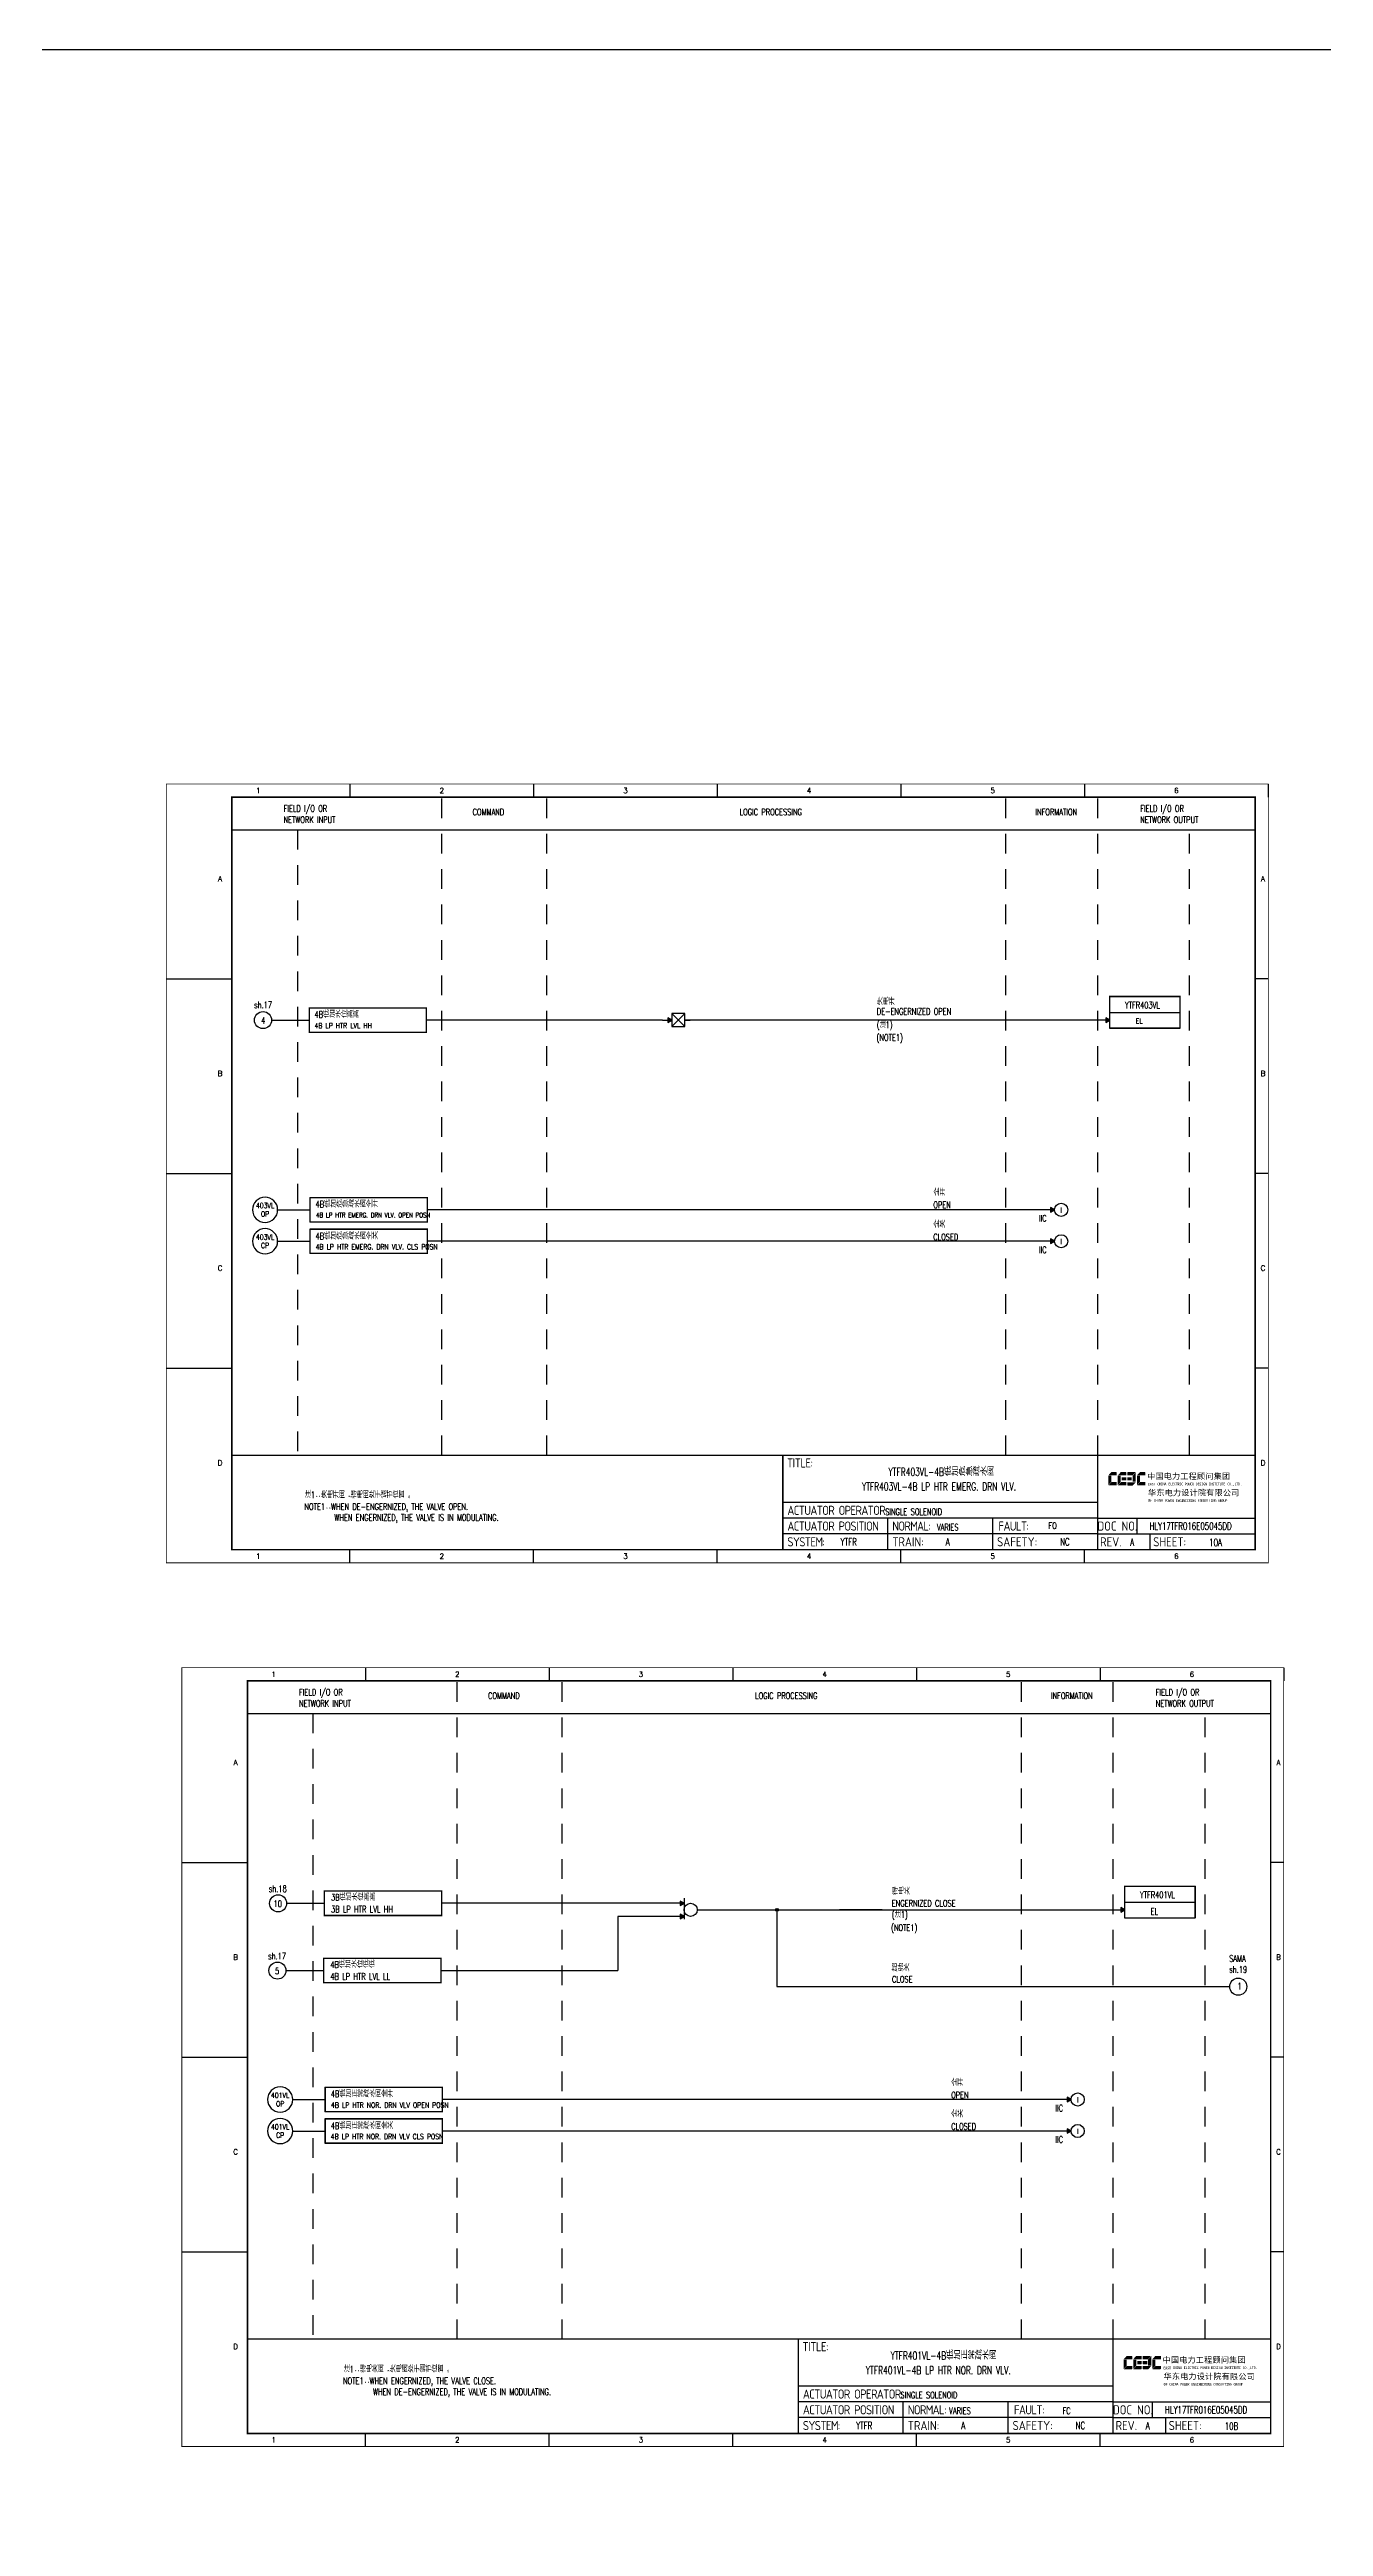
# Model space of a CAD drawing. Header units: millimetres. Extents: x 5560 to 16471, y 4607 to 8234.
# Drawn here: x 9236 to 9722, y 7124 to 8068 of the extents above; entities that cross this region are included whole.
import ezdxf
from ezdxf.enums import TextEntityAlignment as Align

# ---------------------------------------------------------------- set-up
doc = ezdxf.new("R2010")
doc.units = ezdxf.units.MM
doc.linetypes.add('DASHED', pattern=[0.75, 0.5, -0.25])
doc.linetypes.add('JIS_02_0.7', pattern=[1.35, 0.75, -0.6])
for name, color, linetype in [('BORDER', 1, 'Continuous'), ('INSTRUMENT', 4, 'Continuous'), ('MLINE', 6, 'Continuous'), ('TITLE', 1, 'Continuous'), ('TK', 7, 'Continuous'), ('图框_外框线', 7, 'Continuous'), ('图框_标题栏文字', 6, 'Continuous')]:
    doc.layers.add(name, color=color, linetype=linetype)
doc.styles.add('ecepdi', font='simhei.ttf', dxfattribs={"width": 0.9})
doc.styles.get("Standard").update_dxf_attribs({"font": 'romans.shx', "width": 0.7, "bigfont": '@0hztxta.shx'})
doc.styles.add('工程字', font='gbenor.shx', dxfattribs={"bigfont": 'gbcbig.shx'})

# ---------------------------------------------------------------- blocks, each defined once
blk = doc.blocks.new('INS00')
at = {"layer": 'INSTRUMENT', "color": 0}
blk.add_lwpolyline([(6, 0, 1), (-6, 0, 1)], format="xyb", close=True, dxfattribs=at)
at = {"layer": 'INSTRUMENT', "flags": 1}
for tag, p in [('INSNAM', (0, 9)), ('INSDGN', (0, -9)), ('INSSUP', (0, -15)), ('INSMAN', (0, -18)), ('INSREM', (0, -21)), ('INSTYP', (0, -12))]:
    blk.add_attdef(tag, text='', height=3, dxfattribs=at).set_placement(p, align=Align.TOP_CENTER)
at = {"layer": 'INSTRUMENT', "width": 0.7}
for tag, p in [('INSIDE', (0, 2)), ('INSSYS', (0, -2))]:
    blk.add_attdef(tag, text='', height=2.5, dxfattribs=at).set_placement(p, align=Align.MIDDLE)
for tag, p in [('INSHH', (6, 3.5)), ('INSL', (6, -3)), ('INSLL', (6, -6))]:
    blk.add_attdef(tag, p, '', height=2.5, dxfattribs=at)
at = {"layer": 'INSTRUMENT', "linetype": 'DASHED', "width": 0.7}
blk.add_attdef('INSH', (6, 0.5), '', height=2.5, dxfattribs=at)
blk = doc.blocks.new('A$C4FAD76B6')
at = {"layer": 'BORDER'}
blk.add_hatch(color=256, dxfattribs=at).paths.add_polyline_path([(0, 2.5), (-1.5, 3.37), (-1.5, 1.63)])
for p, q in [((-3.59, 2.5), (0, 2.5)), ((0, 5), (5, 0)), ((5, 5), (0, 0)), ((5, 2.5), (7, 2.5))]:
    blk.add_line(p, q, dxfattribs=at)
for points in [[(0, 2.5), (-1.5, 3.37), (-1.5, 1.63)], [(5, 5), (0, 5), (0, 0), (5, 0)]]:
    blk.add_lwpolyline(points, close=True, dxfattribs=at)
blk = doc.blocks.new('huo')
at = {"layer": 'BORDER'}
for points in [[(-72.15, 909.27), (-73.65, 910.13), (-73.65, 908.4)], [(-72.15, 904.27), (-73.65, 905.13), (-73.65, 903.4)]]:
    blk.add_hatch(color=256, dxfattribs=at).paths.add_polyline_path(points)
for p, q in [((-72.15, 909.27), (-75.75, 909.27)), ((-72.15, 911.28), (-72.15, 903.28)), ((-72.15, 904.27), (-75.75, 904.27)), ((-67.15, 906.77), (-65.15, 906.77))]:
    blk.add_line(p, q, dxfattribs=at)
for points in [[(-72.15, 909.27), (-73.65, 910.13), (-73.65, 908.4)], [(-72.15, 904.27), (-73.65, 905.13), (-73.65, 903.4)]]:
    blk.add_lwpolyline(points, close=True, dxfattribs=at)
blk.add_circle((-69.65, 906.77), 2.5, dxfattribs=at)
blk = doc.blocks.new('A$C1E0003F3')
h = blk.add_hatch(color=152)
edge = h.paths.add_edge_path()
edge.add_ellipse((5.15, 4.41), major_axis=(0, 0.211), ratio=0.769231, start_angle=-90, end_angle=0)
edge.add_line((5.15, 4.62), (3.22, 4.62))
edge.add_line((3.22, 4.62), (2.09, 3.35))
edge.add_line((2.09, 3.35), (5.32, 3.35))
edge.add_line((5.32, 3.35), (5.32, 4.41))
h.paths.add_polyline_path([(3.22, 3.23), (2.09, 3.23), (2.09, -0.36), (3.22, 0.91)])
edge = h.paths.add_edge_path()
edge.add_line((5.32, 0.81), (3.27, 0.81))
edge.add_line((3.27, 0.81), (2.13, -0.46))
edge.add_line((2.13, -0.46), (5.15, -0.46))
edge.add_ellipse((5.15, -0.25), major_axis=(0, 0.211), ratio=0.769231, start_angle=180, end_angle=270)
edge.add_line((5.32, -0.25), (5.32, 0.81))
h = blk.add_hatch(color=152)
edge = h.paths.add_edge_path()
edge.add_ellipse((8.78, 4.41), major_axis=(0, 0.211), ratio=0.769231, start_angle=-90, end_angle=0)
edge.add_line((8.78, 4.62), (6.84, 4.62))
edge.add_line((6.84, 4.62), (5.71, 3.35))
edge.add_line((5.71, 3.35), (8.94, 3.35))
edge.add_line((8.94, 3.35), (8.94, 4.41))
h.paths.add_polyline_path([(6.84, 3.23), (5.71, 3.23), (5.71, -0.36), (6.84, 0.91)])
edge = h.paths.add_edge_path()
edge.add_ellipse((8.78, 2.49), major_axis=(0, 0.211), ratio=0.769231, start_angle=-90, end_angle=0)
edge.add_line((8.78, 2.7), (7.22, 2.7))
edge.add_line((7.22, 2.7), (7.22, 1.44))
edge.add_line((7.22, 1.44), (8.78, 1.44))
edge.add_ellipse((8.78, 1.65), major_axis=(0, 0.211), ratio=0.769231, start_angle=180, end_angle=270)
edge.add_line((8.94, 1.65), (8.94, 2.49))
edge = h.paths.add_edge_path()
edge.add_line((8.94, 0.81), (6.89, 0.81))
edge.add_line((6.89, 0.81), (5.75, -0.46))
edge.add_line((5.75, -0.46), (8.78, -0.46))
edge.add_ellipse((8.78, -0.25), major_axis=(0, 0.211), ratio=0.769231, start_angle=180, end_angle=270)
edge.add_line((8.94, -0.25), (8.94, 0.81))
h = blk.add_hatch(color=1)
edge = h.paths.add_edge_path()
edge.add_line((12.48, 4.62), (9.46, 4.62))
edge.add_ellipse((9.46, 4.41), major_axis=(0, 0.211), ratio=0.769231, start_angle=0, end_angle=90)
edge.add_line((9.3, 4.41), (9.3, 3.35))
edge.add_line((9.3, 3.35), (11.35, 3.35))
edge.add_line((11.35, 3.35), (12.48, 4.62))
h.paths.add_polyline_path([(12.57, 4.56), (11.38, 3.23), (11.38, 0.93), (12.57, 0.93)])
edge = h.paths.add_edge_path()
edge.add_line((11.03, 2.7), (9.46, 2.7))
edge.add_ellipse((9.46, 2.49), major_axis=(0, 0.211), ratio=0.769231, start_angle=0, end_angle=90)
edge.add_line((9.3, 2.49), (9.3, 1.65))
edge.add_ellipse((9.46, 1.65), major_axis=(0, 0.211), ratio=0.769231, start_angle=90, end_angle=180)
edge.add_line((9.46, 1.44), (11.03, 1.44))
edge.add_line((11.03, 1.44), (11.03, 2.7))
h = blk.add_hatch(color=1)
edge = h.paths.add_edge_path()
edge.add_line((12.58, 0.79), (9.3, 0.79))
edge.add_line((9.3, 0.79), (9.3, -0.27))
edge.add_ellipse((9.46, -0.27), major_axis=(0, 0.211), ratio=0.769231, start_angle=90, end_angle=180)
edge.add_line((9.46, -0.48), (11.43, -0.48))
edge.add_line((11.43, -0.48), (12.58, 0.79))
h = blk.add_hatch(color=152)
edge = h.paths.add_edge_path()
edge.add_ellipse((16.11, 4.41), major_axis=(0, 0.211), ratio=0.769231, start_angle=-90, end_angle=0)
edge.add_line((16.11, 4.62), (14.14, 4.62))
edge.add_line((14.14, 4.62), (13, 3.35))
edge.add_line((13, 3.35), (16.27, 3.35))
edge.add_line((16.27, 3.35), (16.27, 4.41))
h.paths.add_polyline_path([(14.14, 3.23), (13, 3.23), (13, -0.36), (14.14, 0.91)])
edge = h.paths.add_edge_path()
edge.add_line((16.27, 0.81), (14.18, 0.81))
edge.add_line((14.18, 0.81), (13.04, -0.46))
edge.add_line((13.04, -0.46), (16.03, -0.46))
edge.add_ellipse((16.03, -0.15), major_axis=(0, 0.316), ratio=0.769231, start_angle=180, end_angle=270)
edge.add_line((16.27, -0.15), (16.27, 0.81))
at = {"layer": 'TITLE', "color": 7, "style": 'ecepdi'}
for s, p in [('中', (16.92, 1.94)), ('国', (20.09, 2)), ('电', (23.25, 1.99)), ('力', (26.39, 1.96)), ('工', (29.53, 1.95)), ('程', (32.71, 1.98)), ('顾', (35.9, 1.98)), ('问', (39.09, 1.94)), ('集', (42.26, 1.98)), ('团', (45.42, 2.01)), ('华', (17.24, -4.31)), ('东', (20.45, -4.29)), ('电', (23.62, -4.35)), ('力', (26.75, -4.32)), ('设', (29.92, -4.3)), ('计', (33.05, -4.31)), ('院', (36.26, -4.29)), ('有', (39.41, -4.29)), ('限', (42.57, -4.32)), ('公', (45.78, -4.38)), ('司', (48.91, -4.35))]:
    blk.add_text(s, height=2.2, dxfattribs=at).set_placement(p)
at = {"layer": 'TITLE', "color": 7, "style": 'ecepdi', "width": 0.975}
for s, p in [('E', (17.58, 0.02)), ('A', (18.29, 0.03)), ('S', (19, 0.03)), ('T', (19.7, 0.03)), ('C', (21.1, 0.09)), ('H', (21.77, 0.09)), ('I', (22.46, 0.09)), ('N', (23.17, 0.1)), ('A', (23.86, 0.1)), ('E', (25.35, 0.09)), ('L', (26.05, 0.11)), ('E', (26.76, 0.1)), ('C', (27.46, 0.12)), ('T', (28.18, 0.11)), ('R', (28.87, 0.1)), ('I', (29.57, 0.11)), ('C', (30.28, 0.1)), ('P', (31.64, 0.09)), ('O', (32.32, 0.08)), ('W', (33.03, 0.08)), ('E', (33.72, 0.08)), ('R', (34.42, 0.09)), ('D', (35.81, 0.1)), ('E', (36.52, 0.1)), ('S', (37.2, 0.1)), ('I', (37.91, 0.09)), ('G', (38.68, 0.11)), ('N', (39.38, 0.09)), ('I', (40.72, 0.07)), ('N', (41.43, 0.08)), ('S', (42.14, 0.08)), ('T', (42.83, 0.08)), ('I', (43.52, 0.09)), ('T', (44.22, 0.07)), ('U', (44.93, 0.07)), ('T', (45.63, 0.08)), ('E', (46.34, 0.09)), ('C', (47.76, 0.11)), ('O', (48.48, 0.1)), ('L', (50.56, 0.1)), ('T', (51.27, 0.1)), ('D', (51.96, 0.1)), ('O', (17.67, -6.18)), ('OF', (18.01, -6.2)), ('F', (18.37, -6.2)), ('C', (19.8, -6.19)), ('H', (20.47, -6.19)), ('I', (21.15, -6.19)), ('N', (21.87, -6.18)), ('A', (22.56, -6.18)), ('P', (23.98, -6.2)), ('O', (24.66, -6.21)), ('W', (25.36, -6.21)), ('E', (26.06, -6.21)), ('R', (26.75, -6.2)), ('E', (28.19, -6.24)), ('N', (28.91, -6.27)), ('G', (29.62, -6.26)), ('I', (30.32, -6.27)), ('N', (31.02, -6.27)), ('E', (31.7, -6.28)), ('E', (32.41, -6.27)), ('R', (33.1, -6.24)), ('I', (33.81, -6.24)), ('N', (34.51, -6.26)), ('G', (35.2, -6.24)), ('C', (36.61, -6.19)), ('O', (37.3, -6.21)), ('N', (38, -6.2)), ('S', (38.71, -6.21)), ('U', (39.41, -6.18)), ('L', (40.11, -6.18)), ('T', (40.81, -6.19)), ('I', (41.51, -6.21)), ('N', (42.2, -6.21)), ('G', (42.91, -6.17)), ('G', (44.29, -6.2)), ('R', (45, -6.21)), ('O', (45.69, -6.22)), ('U', (46.39, -6.2)), ('P', (47.1, -6.23)), ('.', (49.23, 0.1)), (',', (49.87, 0.1)), ('.', (52.72, 0.11))]:
    blk.add_text(s, height=1, dxfattribs=at).set_placement(p, align=Align.MIDDLE_CENTER)
blk = doc.blocks.new('A$C57484896')
for p, q in [((70, 297), (70, 292)), ((140, 297), (140, 292)), ((210, 297), (210, 292)), ((280, 297), (280, 292)), ((350, 297), (350, 292)), ((420, 297), (420, 292)), ((0, 222.75), (25, 222.75)), ((420, 222.75), (415, 222.75)), ((0, 148.5), (25, 148.5)), ((420, 148.5), (415, 148.5)), ((0, 74.25), (25, 74.25)), ((420, 74.25), (415, 74.25)), ((70, 0), (70, 5)), ((140, 0), (140, 5)), ((210, 0), (210, 5)), ((280, 0), (280, 5)), ((350, 0), (350, 5))]:
    blk.add_line(p, q)
at = {"layer": 'MLINE', "linetype": 'JIS_02_0.7', "ltscale": 10}
for p, q in [((105, 41), (105, 292)), ((145, 41), (145, 292)), ((320, 41), (320, 292)), ((355, 41), (355, 292)), ((50, 279.56), (50, 41)), ((390, 41), (390, 279.56))]:
    blk.add_line(p, q, dxfattribs=at)
at = {"layer": 'MLINE'}
blk.add_line((25, 279.56), (415, 279.56), dxfattribs=at)
at = {"layer": '图框_外框线'}
for p, q in [((355, 5), (355, 41)), ((355, 23), (235, 23)), ((355, 17), (235, 17)), ((355, 11), (235, 11)), ((355, 11), (235, 11)), ((275, 11), (275, 17)), ((275, 5), (275, 11)), ((315, 11), (315, 17)), ((315, 5), (315, 11)), ((355, 17), (415, 17)), ((355, 11), (415, 11)), ((370, 11), (370, 17)), ((375, 5), (375, 11))]:
    blk.add_line(p, q, dxfattribs=at)
for points, const_width in [([(0, 0), (420, 0), (420, 297), (0, 297)], 0.3), ([(25, 5), (415, 5), (415, 292), (25, 292)], 0.6)]:
    blk.add_lwpolyline(points, close=True, dxfattribs=dict(at, const_width=const_width))
at = {"layer": '图框_外框线', "const_width": 0.6}
blk.add_lwpolyline([(235, 41), (25, 41)], dxfattribs=at)
at = {"layer": '图框_外框线'}
blk.add_lwpolyline([(415, 41, 0.6, 0.6, 0), (235, 41, 0.6, 0.6, 0), (235, 5, 0, 0, 0)], format="xyseb", dxfattribs=at)
blk.add_blockref('A$C1E0003F3', (356.94, 29.95))
at = {"layer": 'MLINE', "char_height": 2.5, "width": 31.8959, "attachment_point": 1}
for s, insert in [('FIELD I/O OR', (44.67, 288.89)), ('NETWORK INPUT', (44.67, 284.64)), ('COMMAND', (116.74, 287.58)), ('LOGIC PROCESSING', (218.52, 287.58)), ('INFORMATION', (331.25, 287.58)), ('FIELD I/O OR', (371.22, 288.89)), ('NETWORK OUTPUT', (371.22, 284.64))]:
    blk.add_mtext(s, dxfattribs=dict(at, insert=insert))
at = {"layer": 'TK', "color": 3}
for s, p in [('1', (35, 294.5)), ('2', (105, 294.5)), ('3', (175, 294.5)), ('4', (245, 294.5)), ('5', (315, 294.5)), ('6', (385, 294.5)), ('1', (35, 2.5)), ('2', (105, 2.5)), ('3', (175, 2.5)), ('4', (245, 2.5)), ('5', (315, 2.5)), ('6', (385, 2.5))]:
    blk.add_text(s, height=2, dxfattribs=at).set_placement(p, align=Align.MIDDLE)
for s, p in [('A', (20.5, 259.88)), ('A', (418, 259.88)), ('B', (20.5, 185.62)), ('B', (418, 185.62)), ('C', (20.5, 111.38)), ('C', (418, 111.38)), ('D', (20.5, 37.12)), ('D', (418, 37.12))]:
    blk.add_text(s, height=2, dxfattribs=at).set_placement(p, align=Align.CENTER)
at = {"layer": '图框_标题栏文字', "char_height": 3.5, "style": '工程字'}
for s, insert, width, attachment_point in [('{\\T0.9; TITLE:}', (234.86, 38.09), 14.2249, 4), ('{\\T0.9; ACTUATOR OPERATOR:}', (235, 20), 40, 4), ('{\\T0.9; ACTUATOR POSITION}', (235, 14), 45, 4), ('{\\T0.9; SYSTEM:}', (235, 8), 17.9526, 4), ('{\\T0.9; }TRAIN: ', (275, 8), 17.6638, 4), ('{\\T0.9; NORMAL:}', (275, 14), 18.2557, 4), ('SAFETY:', (324.3, 8), 22.3993, 5), ('{\\T0.9; FAULT:}', (315.44, 14), 15, 4), ('DOC NO.', (362.5, 14), 15, 5), ('REV.', (360, 8), 10, 5), ('SHEET:', (382.42, 8), 20, 5)]:
    blk.add_mtext(s, dxfattribs=dict(at, insert=insert, width=width, attachment_point=attachment_point))

msp = doc.modelspace()

# ---------------------------------------------------------------- hatches: boundary and pattern name
for points in [[(9640.22, 7698.06), (9638.72, 7698.92), (9638.72, 7697.19)], [(9619.21, 7625.72), (9617.71, 7626.59), (9617.71, 7624.86)], [(9619.21, 7613.72), (9617.71, 7614.59), (9617.71, 7612.86)], [(9645.94, 7358.73), (9644.44, 7359.6), (9644.44, 7357.86)], [(9625.51, 7286.39), (9624.01, 7287.26), (9624.01, 7285.53)], [(9625.51, 7274.39), (9624.01, 7275.26), (9624.01, 7273.53)]]:
    msp.add_hatch(color=256).paths.add_polyline_path(points)
h = msp.add_hatch(color=256)
edge = h.paths.add_edge_path()
edge.add_arc((9513.37, 7358.73), 0.55, 0, 360)

# ---------------------------------------------------------------- linework, layer by layer
for p, q in [((9640.22, 7700.95), (9667, 7700.95)), ((9640.22, 7700.95), (9667, 7700.95)), ((9320.75, 7698.06), (9335.12, 7698.06)), ((9379.8, 7693.39), (9335.12, 7693.39)), ((9469.71, 7698.06), (9379.8, 7698.06)), ((9640.22, 7698.06), (9478.3, 7698.06)), ((9640.22, 7695.02), (9667, 7695.02)), ((9640.22, 7695.02), (9667, 7695.02)), ((9640.22, 7695.02), (9667, 7695.02)), ((9617.71, 7625.72), (9577.99, 7625.72)), ((9617.71, 7625.72), (9577.99, 7625.72)), ((9577.99, 7613.72), (9380.15, 7613.72)), ((9617.71, 7613.72), (9577.99, 7613.72)), ((9617.71, 7613.72), (9577.99, 7613.72)), ((9326.51, 7361.23), (9340.88, 7361.23)), ((9474.4, 7361.23), (9385.56, 7361.23)), ((9484.99, 7358.73), (9644.44, 7358.73)), ((9513.37, 7358.73), (9513.37, 7329.44)), ((9553.48, 7358.73), (9537.27, 7358.73)), ((9645.94, 7361.62), (9672.73, 7361.62)), ((9645.94, 7361.62), (9672.73, 7361.62)), ((9385.56, 7356.56), (9340.88, 7356.56)), ((9474.4, 7356.23), (9452.74, 7356.23)), ((9452.74, 7356.23), (9452.74, 7335.57)), ((9645.94, 7355.69), (9672.73, 7355.69)), ((9645.94, 7355.69), (9672.73, 7355.69)), ((9645.94, 7355.69), (9672.73, 7355.69)), ((9326.25, 7335.57), (9340.62, 7335.57)), ((9385.3, 7330.9), (9340.62, 7330.9)), ((9385.3, 7335.57), (9452.74, 7335.57)), ((9513.37, 7329.44), (9685.97, 7329.44)), ((9624.01, 7286.39), (9583.76, 7286.39)), ((9624.01, 7286.39), (9583.76, 7286.39)), ((9583.76, 7274.39), (9385.91, 7274.39)), ((9624.01, 7274.39), (9583.76, 7274.39)), ((9624.01, 7274.39), (9583.76, 7274.39))]:
    msp.add_line(p, q)
at = {"color": 0}
for p, q in [((9323.08, 7625.72), (9335.47, 7625.72)), ((9335.47, 7630.39), (9380.15, 7630.39)), ((9335.47, 7621.05), (9335.47, 7630.39)), ((9380.15, 7621.05), (9380.15, 7630.39)), ((9577.99, 7625.72), (9380.15, 7625.72)), ((9323.08, 7613.72), (9335.47, 7613.72)), ((9380.15, 7621.05), (9335.47, 7621.05)), ((9335.47, 7618.39), (9380.15, 7618.39)), ((9335.47, 7609.05), (9335.47, 7618.39)), ((9380.15, 7609.05), (9380.15, 7618.39)), ((9380.15, 7609.05), (9335.47, 7609.05)), ((9328.84, 7286.39), (9341.23, 7286.39)), ((9341.23, 7291.06), (9385.91, 7291.06)), ((9341.23, 7281.72), (9341.23, 7291.06)), ((9385.91, 7281.72), (9385.91, 7291.06)), ((9583.76, 7286.39), (9385.91, 7286.39)), ((9328.84, 7274.39), (9341.23, 7274.39)), ((9385.91, 7281.72), (9341.23, 7281.72)), ((9341.23, 7279.06), (9385.91, 7279.06)), ((9341.23, 7269.72), (9341.23, 7279.06)), ((9385.91, 7269.72), (9385.91, 7279.06)), ((9385.91, 7269.72), (9341.23, 7269.72))]:
    msp.add_line(p, q, dxfattribs=at)
for points in [[(7160.94, 8068.2), (15336.96, 8068.2), (15336.96, 4606.91), (7160.94, 4606.91)], [(9640.22, 7698.06), (9638.72, 7698.92), (9638.72, 7697.19)], [(9619.21, 7625.72), (9617.71, 7626.59), (9617.71, 7624.86)], [(9619.21, 7613.72), (9617.71, 7614.59), (9617.71, 7612.86)], [(9645.94, 7358.73), (9644.44, 7359.6), (9644.44, 7357.86)], [(9625.51, 7286.39), (9624.01, 7287.26), (9624.01, 7285.53)], [(9625.51, 7274.39), (9624.01, 7275.26), (9624.01, 7273.53)]]:
    msp.add_lwpolyline(points, close=True)
at = {"const_width": 0.5}
for points in [[(9335.12, 7702.73), (9379.8, 7702.73), (9379.8, 7693.39), (9335.12, 7693.39), (9335.12, 7702.73)], [(9640.22, 7707.07), (9667, 7707.07), (9667, 7695.02), (9640.22, 7695.02), (9640.22, 7707.07)], [(9340.88, 7365.9), (9385.56, 7365.9), (9385.56, 7356.56), (9340.88, 7356.56), (9340.88, 7365.9)], [(9645.94, 7367.75), (9672.73, 7367.75), (9672.73, 7355.69), (9645.94, 7355.69), (9645.94, 7367.75)], [(9340.62, 7340.24), (9385.3, 7340.24), (9385.3, 7330.9), (9340.62, 7330.9), (9340.62, 7340.24)]]:
    msp.add_lwpolyline(points, dxfattribs=at)
for points in [[(9640.22, 7695.02), (9640.22, 7707.07), (9667, 7707.07), (9667, 7695.02)], [(9640.22, 7695.02), (9640.22, 7707.07), (9667, 7707.07), (9667, 7695.02)], [(9645.94, 7355.69), (9645.94, 7367.75), (9672.73, 7367.75), (9672.73, 7355.69)], [(9645.94, 7355.69), (9645.94, 7367.75), (9672.73, 7367.75), (9672.73, 7355.69)]]:
    msp.add_lwpolyline(points)
at = {"color": 0, "const_width": 0.5}
for points in [[(9335.47, 7630.39), (9380.15, 7630.39), (9380.15, 7621.05), (9335.47, 7621.05), (9335.47, 7630.39)], [(9335.47, 7618.39), (9380.15, 7618.39), (9380.15, 7609.05), (9335.47, 7609.05), (9335.47, 7618.39)], [(9341.23, 7291.06), (9385.91, 7291.06), (9385.91, 7281.72), (9341.23, 7281.72), (9341.23, 7291.06)], [(9341.23, 7279.06), (9385.91, 7279.06), (9385.91, 7269.72), (9341.23, 7269.72), (9341.23, 7279.06)]]:
    msp.add_lwpolyline(points, dxfattribs=at)
at = {"color": 1}
for centre in [(9317.5, 7698.05), (9323.26, 7361.22), (9323, 7335.56), (9689.22, 7329.44)]:
    msp.add_circle(centre, 3.25, dxfattribs=at)
for centre, radius in [((9621.71, 7625.72), 2.5), ((9621.71, 7613.72), 2.5), ((9513.37, 7358.73), 0.55), ((9628.01, 7286.39), 2.5), ((9628.01, 7274.39), 2.5)]:
    msp.add_circle(centre, radius)

# ---------------------------------------------------------------- block references
for name, p in [('A$C57484896', (9280.64, 7491.09)), ('A$C4FAD76B6', (9473.3, 7695.56)), ('A$C57484896', (9286.55, 7154.07)), ('huo', (9550.14, 6451.96))]:
    msp.add_blockref(name, p)
at = {"layer": 'MLINE', "color": 1, "xscale": 0.7999999999992724, "yscale": 0.7999999999992724, "zscale": 0.8}
for p, values in [((9318.28, 7625.72), {'INSIDE': '403VL', 'INSSYS': 'OP'}), ((9318.28, 7613.72), {'INSIDE': '403VL', 'INSSYS': 'CP'}), ((9324.04, 7286.39), {'INSIDE': '401VL', 'INSSYS': 'OP'}), ((9324.04, 7274.39), {'INSIDE': '401VL', 'INSSYS': 'CP'})]:
    msp.add_blockref('INS00', p, dxfattribs=at).add_auto_attribs(values)

# ---------------------------------------------------------------- texts
at = {"width": 0.7}
for p in [(9621.75, 7624.59), (9621.75, 7612.59), (9628.05, 7285.27), (9628.05, 7273.27)]:
    msp.add_text('I', height=2, dxfattribs=at).set_placement(p, align=Align.CENTER)
at = {"attachment_point": 1}
for s, insert, char_height, width in [('sh.17', (9314.12, 7705.09), 2.5, 73.0067), ('4B低加水位高高', (9337.12, 7701.46), 2.5, 73.0067), ('失电开', (9551.42, 7706.31), 2.5, 73.0067), ('DE-ENGERNIZED OPEN', (9551.45, 7702.63), 2.5, 73.0067), ('YTFR403VL', (9646.05, 7705.04), 2.5, 73.0067), ('EL', (9650.13, 7698.72), 2, 73.0067), ('4B LP HTR LVL HH', (9337.12, 7696.94), 2, 73.0067), ('(NOTE1)', (9551.34, 7692.64), 2.5, 73.0067), ('(注1)', (9551.42, 7697.53), 2.5, 73.0067), ('全开', (9572.98, 7633.56), 2.5, 73.0067), ('4B LP HTR EMERG. DRN VLV. OPEN POSN', (9337.72, 7624.59), 1.8, 73.0067), ('OPEN', (9572.98, 7628.84), 2.5, 73.0067), ('IIC', (9613.21, 7623.72), 2.5, 4.5039), ('全关', (9572.98, 7621.32), 2.5, 73.0067), ('CLOSED', (9572.98, 7616.6), 2.5, 73.0067), ('4B LP HTR EMERG. DRN VLV. CLS POSN', (9337.55, 7612.59), 2, 73.0067), ('IIC', (9613.21, 7611.72), 2.5, 4.5039), ('YTFR403VL-4B LP HTR EMERG. DRN VLV. ', (9545.76, 7521.68), 3, 114.3396), ('YTFR403VL-4B低加危急疏水阀', (9555.89, 7527.27), 3, 79.5607), ('注1：失电开阀，得电阀处于调节位置。', (9333.42, 7518.23), 2.5, 73.0067), ('NOTE1：WHEN DE-ENGERNIZED, THE VALVE OPEN.\\P         WHEN ENGERNIZED, THE VALVE IS IN MODULATING.', (9333.3, 7513.76), 2.5, 89.7275), ('{\\Fromans,hztxta|c134;SINGLE SOLENOID}', (9554.63, 7511.8), 2.5, 91.5509), ('YTFR', (9537.67, 7500.47), 2.8, 8.5983), ('A', (9577.73, 7500.47), 2.8, 8.5983), ('FO', (9616.88, 7506.49), 2.5, 73.0067), ('NC', (9621.32, 7500.47), 2.8, 8.5983), ('A', (9648.01, 7500.41), 2.8, 8.5983), ('sh.18', (9319.71, 7368.03), 2.5, 73.0067), ('3B低加水位高高', (9343.42, 7364.76), 2.5, 73.0067), ('3B LP HTR LVL HH', (9343.42, 7360.24), 2.5, 73.0067), ('得电关', (9557.19, 7366.98), 2.5, 73.0067), ('ENGERNIZED CLOSE', (9557.17, 7362.47), 2.5, 73.0067), ('(注1)', (9557.19, 7358.2), 2.5, 73.0067), ('YTFR401VL', (9651.77, 7365.71), 2.5, 73.0067), ('EL', (9655.85, 7359.39), 2.5, 73.0067), ('(NOTE1)', (9556.88, 7353.19), 2.5, 73.0067), ('sh.17', (9319.45, 7342.37), 2.5, 73.0067), ('SAMA \\Psh.19', (9685.78, 7341.41), 2.5, 73.0067), ('4B低加水位低低', (9343.16, 7339.1), 2.5, 73.0067), ('4B LP HTR LVL LL', (9343.16, 7334.58), 2.5, 73.0067), ('超驰关', (9557.07, 7337.81), 2.5, 73.0067), ('CLOSE', (9557.23, 7333.49), 2.5, 73.0067), ('1', (9688.88, 7330.9), 2.5, 73.0067), ('全开', (9579.79, 7294.09), 2.5, 73.0067), ('4B LP HTR NOR. DRN VLV OPEN POSN', (9343.42, 7285.27), 2, 73.0067), ('OPEN', (9579.79, 7289.37), 2.5, 73.0067), ('IIC', (9619.51, 7284.39), 2.5, 4.5039), ('全关', (9579.79, 7282.09), 2.5, 73.0067), ('CLOSED', (9579.79, 7277.37), 2.5, 73.0067), ('4B LP HTR NOR. DRN VLV CLS POSN', (9343.31, 7273.27), 2, 73.0067), ('IIC', (9619.51, 7272.39), 2.5, 4.5039), ('YTFR401VL-4B低加正常疏水阀', (9556.71, 7190.25), 3, 57.1272), ('NOTE1：WHEN ENGERNIZED, THE VALVE CLOSE.\\P         WHEN DE-ENGERNIZED, THE VALVE IS IN MODULATING.', (9348, 7180.36), 2.5, 81.8859), ('注1：得电关阀，失电阀处于调节位置。', (9348.26, 7184.83), 2.5, 73.0067), ('YTFR401VL-4B LP HTR NOR. DRN VLV.', (9547.25, 7184.66), 3, 84.237), ('SINGLE SOLENOID', (9560.46, 7174.95), 2.5, 91.5509), ('YTFR', (9543.59, 7163.46), 2.8, 8.5983), ('A', (9583.65, 7163.46), 2.8, 8.5983), ('NC', (9627.23, 7163.46), 2.8, 8.5983), ('A', (9653.93, 7163.39), 2.8, 8.5983)]:
    msp.add_mtext(s, dxfattribs=dict(at, insert=insert, char_height=char_height, width=width))
at = {"char_height": 2.5, "attachment_point": 2}
for s, insert in [('4', (9317.56, 7699.16)), ('10', (9323.13, 7362.33)), ('5', (9322.87, 7336.67))]:
    msp.add_mtext(s, dxfattribs=dict(at, insert=insert))
at = {"color": 0, "char_height": 2.5, "attachment_point": 1}
for s, insert, width in [('{\\C256;4B低加危急疏水阀全开}', (9337.55, 7629.11), 73.0067), ('{\\C256;4B低加危急疏水阀全关}', (9337.55, 7616.92), 92.7269), ('{\\C256;4B低加正常疏水阀全开}', (9343.31, 7289.78), 73.0067), ('{\\C256;4B低加正常疏水阀全关}', (9343.31, 7277.6), 92.7269)]:
    msp.add_mtext(s, dxfattribs=dict(at, insert=insert, width=width))
at = {"color": 1, "char_height": 2.5, "width": 73.0067, "attachment_point": 1}
for s, insert in [('{\\C0;VARIES}', (9574.37, 7505.91)), ('{\\C6;VARIES}', (9579.01, 7168.94)), ('{\\C6;F\\Fromans,hztxta|c134;C}', (9622.24, 7168.94))]:
    msp.add_mtext(s, dxfattribs=dict(at, insert=insert))
at = {"width": 0.7}
for tag, p, s in [('HLY17TFR016E05045DD', (9655.37, 7503.71), ''), ('10A', (9678.13, 7497.47), '1'), ('HLY17TFR016E05045DD', (9661.29, 7166.69), ''), ('10B', (9684.05, 7160.46), '1')]:
    msp.add_attdef(tag, p, s, height=2.8, dxfattribs=at)

doc.saveas('drawing.dxf')
